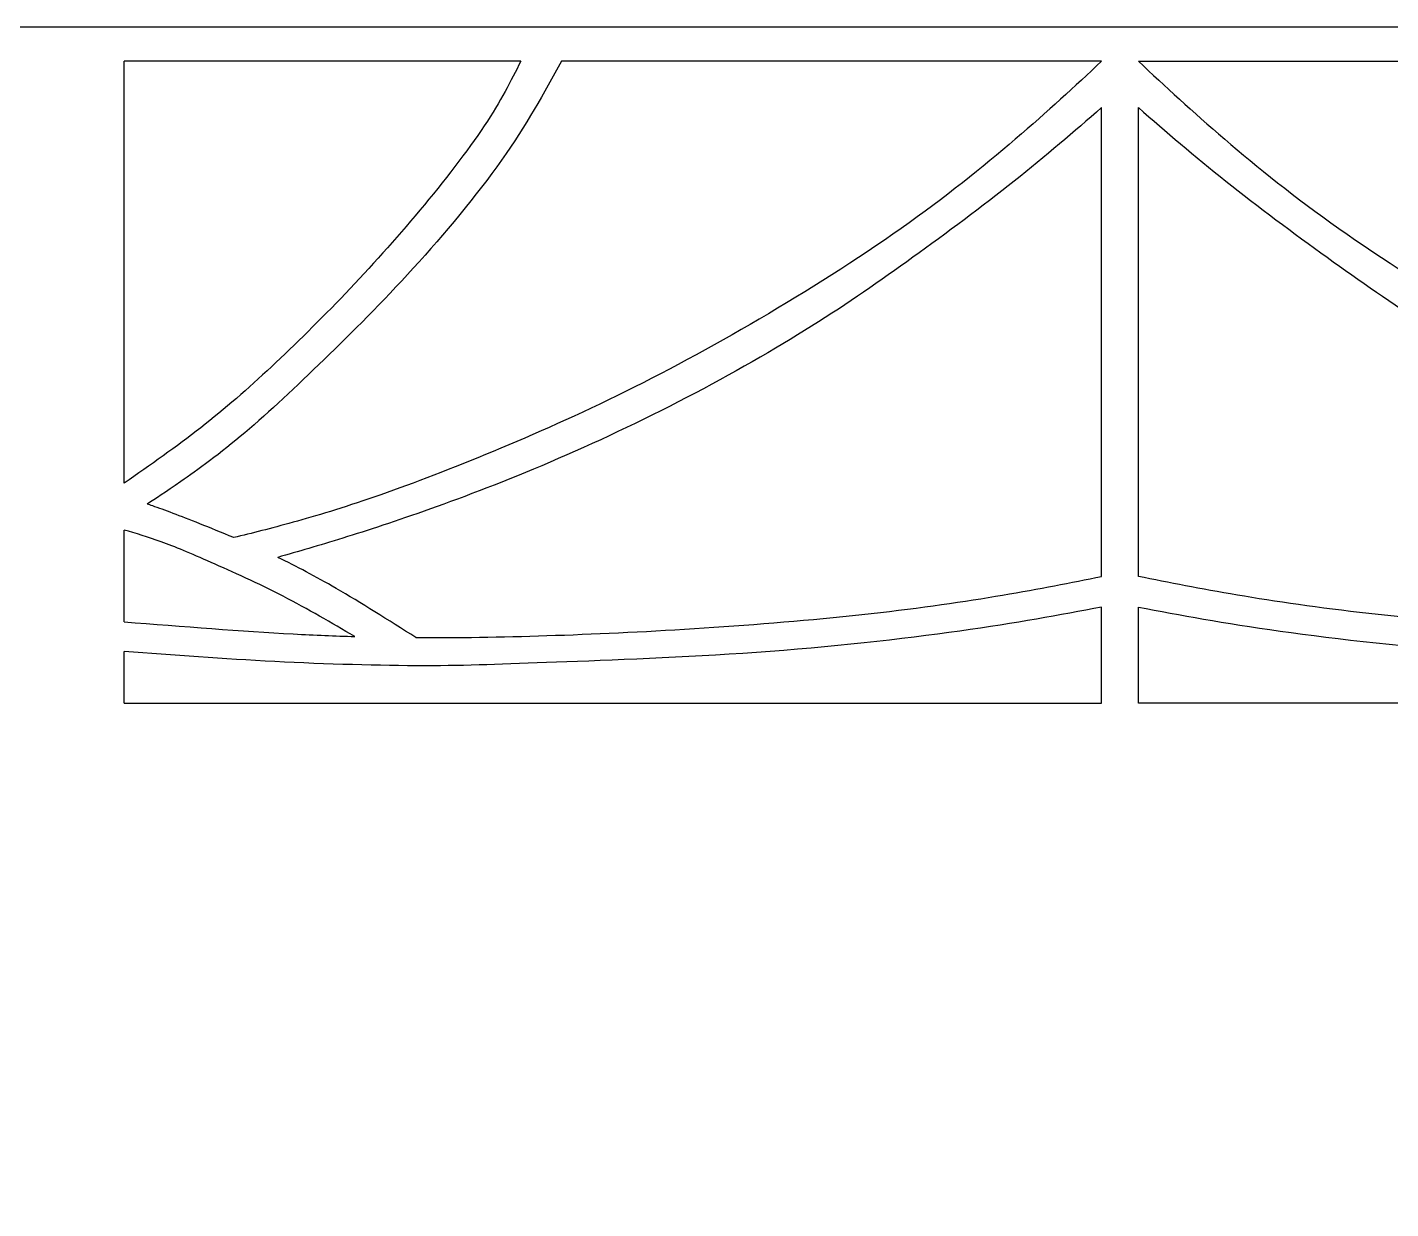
# Model space of a CAD drawing. Extents: x 0 to 80.9, y -7.4 to 60.
# Drawn here: x 62.23 to 71.34, y 28.42 to 36.31 of the extents above; entities that cross this region are included whole.
import ezdxf

# ---------------------------------------------------------------- set-up
doc = ezdxf.new("R2010")
doc.units = 0
doc.header["$MEASUREMENT"] = 0
doc.layers.add('LAYER_1', color=7, linetype='CONTINUOUS')

msp = doc.modelspace()

# ---------------------------------------------------------------- linework, layer by layer
at = {"layer": 'LAYER_1'}
msp.add_lwpolyline([(43.5559, 0), (80.9239, 0), (80.9239, 36.314), (43.5559, 36.314), (43.5559, 0)], close=True, dxfattribs=at)
for points in [[(65.5229, 36.0866), (65.5229, 36.0866), (62.8728, 36.0866), (62.8728, 36.0866)], [(62.8728, 33.2659), (62.8728, 33.2659), (62.8728, 36.0866), (62.8728, 36.0866)], [(69.4036, 36.0866), (69.4036, 36.0866), (65.7957, 36.0866), (65.7957, 36.0866)], [(69.6494, 36.0866), (69.6494, 36.0866), (73.2573, 36.0866), (73.2573, 36.0866)], [(69.4036, 32.643), (69.4036, 32.643), (69.4036, 35.7766), (69.4036, 35.7766)], [(69.6494, 32.643), (69.6494, 32.643), (69.6494, 35.7766), (69.6494, 35.7766)], [(62.8728, 32.3392), (62.8728, 32.3392), (62.8728, 32.953), (62.8728, 32.953)], [(62.8728, 31.7968), (62.8728, 31.7968), (62.8728, 32.1409), (62.8728, 32.1409)]]:
    msp.add_open_spline(points, degree=3, dxfattribs=at)
for points, knots in [([(65.5229, 36.0866), (65.4568, 35.9543), (65.3907, 35.8221), (65.2791, 35.6547), (65.2791, 35.6547), (65.1675, 35.4873), (65.0105, 35.2848), (64.8482, 35.0906), (64.8482, 35.0906), (64.686, 34.8963), (64.5186, 34.7103), (64.3513, 34.5347), (64.3513, 34.5347), (64.1839, 34.3591), (64.0165, 34.1937), (63.8574, 34.045), (63.8574, 34.045), (63.6983, 33.8962), (63.5475, 33.7639), (63.3848, 33.6369), (63.3848, 33.6369), (63.222, 33.5098), (63.0474, 33.3878), (62.8728, 33.2659)], [0, 0, 0, 0, 0.142857, 0.142857, 0.142857, 0.142857, 0.285714, 0.285714, 0.285714, 0.285714, 0.428571, 0.428571, 0.428571, 0.428571, 0.571429, 0.571429, 0.571429, 0.571429, 0.714286, 0.714286, 0.714286, 0.714286, 1, 1, 1, 1]), ([(65.7957, 36.0866), (65.6779, 35.8737), (65.5601, 35.6609), (65.3938, 35.4253), (65.3938, 35.4253), (65.2274, 35.1897), (65.0125, 34.9314), (64.8049, 34.7031), (64.8049, 34.7031), (64.5972, 34.4748), (64.3968, 34.2764), (64.2087, 34.0935), (64.2087, 34.0935), (64.0207, 33.9107), (63.845, 33.7433), (63.6797, 33.6038), (63.6797, 33.6038), (63.5144, 33.4643), (63.3594, 33.3527), (63.2522, 33.2778), (63.2522, 33.2778), (63.145, 33.2029), (63.0854, 33.1647), (63.0259, 33.1265)], [0, 0, 0, 0, 0.142857, 0.142857, 0.142857, 0.142857, 0.285714, 0.285714, 0.285714, 0.285714, 0.428571, 0.428571, 0.428571, 0.428571, 0.571429, 0.571429, 0.571429, 0.571429, 0.714286, 0.714286, 0.714286, 0.714286, 1, 1, 1, 1]), ([(69.4036, 36.0866), (69.2238, 35.9192), (69.044, 35.7518), (68.8271, 35.5658), (68.8271, 35.5658), (68.6101, 35.3798), (68.3559, 35.1753), (68.0635, 34.9686), (68.0635, 34.9686), (67.7711, 34.762), (67.4405, 34.5533), (67.1161, 34.3632), (67.1161, 34.3632), (66.7917, 34.1731), (66.4734, 34.0016), (66.1656, 33.8507), (66.1656, 33.8507), (65.8577, 33.6999), (65.5601, 33.5697), (65.2863, 33.4571), (65.2863, 33.4571), (65.0125, 33.3445), (64.7625, 33.2494), (64.5476, 33.175), (64.5476, 33.175), (64.3327, 33.1006), (64.1529, 33.0469), (64.0016, 33.0049), (64.0016, 33.0049), (63.8504, 32.9629), (63.7276, 32.9325), (63.6048, 32.9021)], [0, 0, 0, 0, 0.111111, 0.111111, 0.111111, 0.111111, 0.222222, 0.222222, 0.222222, 0.222222, 0.333333, 0.333333, 0.333333, 0.333333, 0.444444, 0.444444, 0.444444, 0.444444, 0.555556, 0.555556, 0.555556, 0.555556, 0.666667, 0.666667, 0.666667, 0.666667, 0.777778, 0.777778, 0.777778, 0.777778, 1, 1, 1, 1]), ([(69.6494, 36.0866), (69.8292, 35.9192), (70.009, 35.7518), (70.2259, 35.5658), (70.2259, 35.5658), (70.4429, 35.3798), (70.6971, 35.1753), (70.9895, 34.9686), (70.9895, 34.9686), (71.2819, 34.762), (71.6125, 34.5533), (71.9369, 34.3632), (71.9369, 34.3632), (72.2613, 34.1731), (72.5796, 34.0016), (72.8875, 33.8507), (72.8875, 33.8507), (73.1953, 33.6999), (73.4929, 33.5697), (73.7667, 33.4571), (73.7667, 33.4571), (74.0405, 33.3445), (74.2905, 33.2494), (74.5054, 33.175), (74.5054, 33.175), (74.7203, 33.1006), (74.9001, 33.0469), (75.0514, 33.0049), (75.0514, 33.0049), (75.2026, 32.9629), (75.3255, 32.9325), (75.4482, 32.9021)], [0, 0, 0, 0, 0.111111, 0.111111, 0.111111, 0.111111, 0.222222, 0.222222, 0.222222, 0.222222, 0.333333, 0.333333, 0.333333, 0.333333, 0.444444, 0.444444, 0.444444, 0.444444, 0.555556, 0.555556, 0.555556, 0.555556, 0.666667, 0.666667, 0.666667, 0.666667, 0.777778, 0.777778, 0.777778, 0.777778, 1, 1, 1, 1]), ([(69.4036, 35.7766), (69.2176, 35.6154), (69.0316, 35.4542), (68.8188, 35.2848), (68.8188, 35.2848), (68.606, 35.1153), (68.3662, 34.9376), (68.1431, 34.7765), (68.1431, 34.7765), (67.9199, 34.6153), (67.7133, 34.4706), (67.4663, 34.3157), (67.4663, 34.3157), (67.2194, 34.1607), (66.9322, 33.9954), (66.6305, 33.8383), (66.6305, 33.8383), (66.3288, 33.6813), (66.0126, 33.5325), (65.7182, 33.4065), (65.7182, 33.4065), (65.4237, 33.2804), (65.151, 33.1771), (64.9195, 33.0944), (64.9195, 33.0944), (64.6881, 33.0118), (64.498, 32.9498), (64.3349, 32.8993), (64.3349, 32.8993), (64.1718, 32.8487), (64.0356, 32.8096), (63.8995, 32.7705)], [0, 0, 0, 0, 0.111111, 0.111111, 0.111111, 0.111111, 0.222222, 0.222222, 0.222222, 0.222222, 0.333333, 0.333333, 0.333333, 0.333333, 0.444444, 0.444444, 0.444444, 0.444444, 0.555556, 0.555556, 0.555556, 0.555556, 0.666667, 0.666667, 0.666667, 0.666667, 0.777778, 0.777778, 0.777778, 0.777778, 1, 1, 1, 1]), ([(69.6494, 35.7766), (69.8354, 35.6154), (70.0214, 35.4542), (70.2342, 35.2848), (70.2342, 35.2848), (70.447, 35.1153), (70.6868, 34.9376), (70.9099, 34.7765), (70.9099, 34.7765), (71.1331, 34.6153), (71.3397, 34.4706), (71.5867, 34.3157), (71.5867, 34.3157), (71.8336, 34.1607), (72.1208, 33.9954), (72.4225, 33.8383), (72.4225, 33.8383), (72.7242, 33.6813), (73.0404, 33.5325), (73.3348, 33.4065), (73.3348, 33.4065), (73.6293, 33.2804), (73.9021, 33.1771), (74.1335, 33.0944), (74.1335, 33.0944), (74.3649, 33.0118), (74.555, 32.9498), (74.7181, 32.8993), (74.7181, 32.8993), (74.8812, 32.8487), (75.0174, 32.8096), (75.1535, 32.7705)], [0, 0, 0, 0, 0.111111, 0.111111, 0.111111, 0.111111, 0.222222, 0.222222, 0.222222, 0.222222, 0.333333, 0.333333, 0.333333, 0.333333, 0.444444, 0.444444, 0.444444, 0.444444, 0.555556, 0.555556, 0.555556, 0.555556, 0.666667, 0.666667, 0.666667, 0.666667, 0.777778, 0.777778, 0.777778, 0.777778, 1, 1, 1, 1]), ([(63.6048, 32.9021), (63.5248, 32.9358), (63.4472, 32.9672), (63.3781, 32.9948), (63.3781, 32.9948), (63.2448, 33.048), (63.1425, 33.0873), (63.0635, 33.1141), (63.0635, 33.1141), (63.0503, 33.1186), (63.0378, 33.1227), (63.0259, 33.1265)], [0, 0, 0, 0, 0.25, 0.25, 0.25, 0.25, 0.5, 0.5, 0.5, 0.5, 1, 1, 1, 1]), ([(64.4131, 32.2412), (64.2572, 32.3327), (64.1012, 32.4243), (63.9354, 32.5099), (63.9354, 32.5099), (63.7696, 32.5954), (63.594, 32.675), (63.4545, 32.7365), (63.4545, 32.7365), (63.315, 32.798), (63.2117, 32.8414), (63.1208, 32.8744), (63.1208, 32.8744), (63.0299, 32.9075), (62.9514, 32.9302), (62.8728, 32.953)], [0, 0, 0, 0, 0.2, 0.2, 0.2, 0.2, 0.4, 0.4, 0.4, 0.4, 0.6, 0.6, 0.6, 0.6, 1, 1, 1, 1]), ([(64.8224, 32.2341), (64.6375, 32.3508), (64.4526, 32.4674), (64.2888, 32.563), (64.2888, 32.563), (64.1504, 32.6437), (64.027, 32.7094), (63.8995, 32.7705)], [0, 0, 0, 0, 0.333333, 0.333333, 0.333333, 0.333333, 1, 1, 1, 1]), ([(64.8224, 32.2341), (64.8552, 32.2339), (64.8879, 32.2338), (64.9206, 32.2338), (64.9206, 32.2338), (65.2099, 32.2338), (65.5013, 32.24), (65.8143, 32.2514), (65.8143, 32.2514), (66.1274, 32.2627), (66.4621, 32.2793), (66.8134, 32.3031), (66.8134, 32.3031), (67.1647, 32.3268), (67.5325, 32.3578), (67.8642, 32.395), (67.8642, 32.395), (68.1958, 32.4322), (68.4913, 32.4756), (68.7418, 32.518), (68.7418, 32.518), (68.9924, 32.5603), (69.198, 32.6017), (69.4036, 32.643)], [0, 0, 0, 0, 0.142857, 0.142857, 0.142857, 0.142857, 0.285714, 0.285714, 0.285714, 0.285714, 0.428571, 0.428571, 0.428571, 0.428571, 0.571429, 0.571429, 0.571429, 0.571429, 0.714286, 0.714286, 0.714286, 0.714286, 1, 1, 1, 1]), ([(74.2306, 32.2341), (74.1978, 32.2339), (74.1651, 32.2338), (74.1324, 32.2338), (74.1324, 32.2338), (73.8431, 32.2338), (73.5517, 32.24), (73.2387, 32.2514), (73.2387, 32.2514), (72.9256, 32.2627), (72.5909, 32.2793), (72.2396, 32.3031), (72.2396, 32.3031), (71.8883, 32.3268), (71.5205, 32.3578), (71.1889, 32.395), (71.1889, 32.395), (70.8572, 32.4322), (70.5617, 32.4756), (70.3112, 32.518), (70.3112, 32.518), (70.0606, 32.5603), (69.855, 32.6017), (69.6494, 32.643)], [0, 0, 0, 0, 0.142857, 0.142857, 0.142857, 0.142857, 0.285714, 0.285714, 0.285714, 0.285714, 0.428571, 0.428571, 0.428571, 0.428571, 0.571429, 0.571429, 0.571429, 0.571429, 0.714286, 0.714286, 0.714286, 0.714286, 1, 1, 1, 1]), ([(62.8728, 31.7968), (62.8728, 31.7968), (69.4036, 31.7968), (69.4036, 31.7968), (69.4036, 31.7968), (69.4036, 31.7968), (69.4036, 32.4384), (69.4036, 32.4384)], [0, 0, 0, 0, 0.333333, 0.333333, 0.333333, 0.333333, 1, 1, 1, 1]), ([(69.4036, 32.4384), (69.1215, 32.3847), (68.8395, 32.331), (68.4556, 32.2772), (68.4556, 32.2772), (68.0718, 32.2235), (67.5862, 32.1698), (67.0986, 32.1347), (67.0986, 32.1347), (66.6109, 32.0995), (66.1212, 32.083), (65.7617, 32.0696), (65.7617, 32.0696), (65.4021, 32.0561), (65.1727, 32.0458), (64.8783, 32.0458), (64.8783, 32.0458), (64.5838, 32.0458), (64.2243, 32.0561), (63.8792, 32.0737), (63.8792, 32.0737), (63.5341, 32.0913), (63.2035, 32.1161), (62.8728, 32.1409)], [0, 0, 0, 0, 0.142857, 0.142857, 0.142857, 0.142857, 0.285714, 0.285714, 0.285714, 0.285714, 0.428571, 0.428571, 0.428571, 0.428571, 0.571429, 0.571429, 0.571429, 0.571429, 0.714286, 0.714286, 0.714286, 0.714286, 1, 1, 1, 1]), ([(76.1801, 31.7968), (76.1801, 31.7968), (69.6494, 31.7968), (69.6494, 31.7968), (69.6494, 31.7968), (69.6494, 31.7968), (69.6494, 32.4384), (69.6494, 32.4384)], [0, 0, 0, 0, 0.333333, 0.333333, 0.333333, 0.333333, 1, 1, 1, 1]), ([(69.6494, 32.4384), (69.9315, 32.3847), (70.2135, 32.331), (70.5973, 32.2772), (70.5973, 32.2772), (70.9812, 32.2235), (71.4668, 32.1698), (71.9544, 32.1347), (71.9544, 32.1347), (72.4421, 32.0995), (72.9318, 32.083), (73.2914, 32.0696), (73.2914, 32.0696), (73.6509, 32.0561), (73.8803, 32.0458), (74.1747, 32.0458), (74.1747, 32.0458), (74.4692, 32.0458), (74.8287, 32.0561), (75.1738, 32.0737), (75.1738, 32.0737), (75.5189, 32.0913), (75.8495, 32.1161), (76.1801, 32.1409)], [0, 0, 0, 0, 0.142857, 0.142857, 0.142857, 0.142857, 0.285714, 0.285714, 0.285714, 0.285714, 0.428571, 0.428571, 0.428571, 0.428571, 0.571429, 0.571429, 0.571429, 0.571429, 0.714286, 0.714286, 0.714286, 0.714286, 1, 1, 1, 1]), ([(62.8728, 32.3392), (63.2675, 32.3082), (63.6622, 32.2772), (64.0031, 32.2587), (64.0031, 32.2587), (64.1481, 32.2508), (64.2833, 32.245), (64.4131, 32.2412)], [0, 0, 0, 0, 0.333333, 0.333333, 0.333333, 0.333333, 1, 1, 1, 1])]:
    msp.add_open_spline(points, degree=3, knots=knots, dxfattribs=at)

doc.saveas('drawing.dxf')
